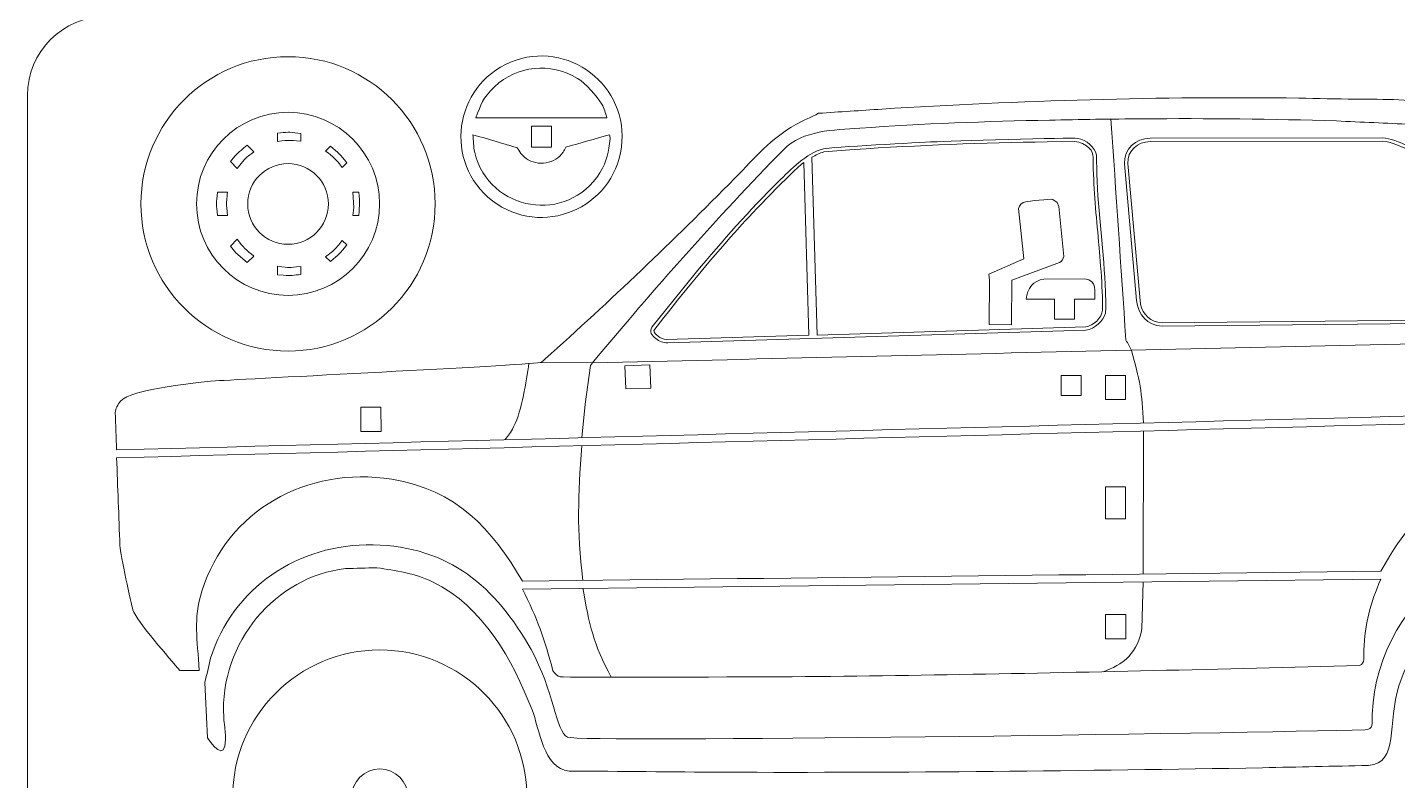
# Model space of a CAD drawing. Header units: centimetres. Extents: x -13.7 to 44.3, y -7.5 to 30.5.
# Drawn here: x -13.72 to 3.6, y 1.88 to 11.4 of the extents above; entities that cross this region are included whole.
import ezdxf

# ---------------------------------------------------------------- set-up
doc = ezdxf.new("R2010")
doc.units = ezdxf.units.CM
doc.header["$MEASUREMENT"] = 0
doc.layers.add('Camada 1', color=7, linetype='Continuous')

msp = doc.modelspace()

# ---------------------------------------------------------------- linework, layer by layer
at = {"layer": 'Camada 1', "color": 240, "lineweight": 20}
msp.add_open_spline([(15.27591, 10.54315), (15.27591, 10.54315), (15.27591, -6.45685), (15.27591, -6.45685), (15.27591, -6.45685), (15.27591, -7.00685), (14.82591, -7.45685), (14.2759, -7.45685), (14.2759, -7.45685), (14.2759, -7.45685), (-12.72409, -7.45685), (-12.72409, -7.45685), (-12.72409, -7.45685), (-13.27409, -7.45685), (-13.7241, -7.00685), (-13.7241, -6.45685), (-13.7241, -6.45685), (-13.7241, -6.45685), (-13.7241, 10.54315), (-13.7241, 10.54315), (-13.7241, 10.54315), (-13.7241, 11.09315), (-13.27409, 11.54315), (-12.72409, 11.54315), (-12.72409, 11.54315), (-12.72409, 11.54315), (14.2759, 11.54315), (14.2759, 11.54315), (14.2759, 11.54315), (14.82591, 11.54315), (15.27591, 11.09315), (15.27591, 10.54315)], degree=3, knots=[0, 0, 0, 0, 0.11111111, 0.11111111, 0.11111111, 0.11111111, 0.22222222, 0.22222222, 0.22222222, 0.22222222, 0.33333333, 0.33333333, 0.33333333, 0.33333333, 0.44444444, 0.44444444, 0.44444444, 0.44444444, 0.55555556, 0.55555556, 0.55555556, 0.55555556, 0.66666667, 0.66666667, 0.66666667, 0.66666667, 0.77777778, 0.77777778, 0.77777778, 0.77777778, 1, 1, 1, 1], dxfattribs=at)
at = {"layer": 'Camada 1', "lineweight": 9}
for points, knots in [([(-7.84393, 9.21314), (-8.46519, 9.69027), (-8.33653, 10.66514), (-7.61266, 10.96463), (-7.61266, 10.96463), (-6.88877, 11.26413), (-6.10899, 10.66524), (-6.21147, 9.8886), (-6.21147, 9.8886), (-6.31394, 9.11201), (-7.2227, 8.73602), (-7.84393, 9.21314)], [0, 0, 0, 0, 0.25, 0.25, 0.25, 0.25, 0.5, 0.5, 0.5, 0.5, 1, 1, 1, 1]), ([(-10.42783, 11.03358), (-9.40028, 11.03358), (-8.56728, 10.20058), (-8.56728, 9.17303), (-8.56728, 9.17303), (-8.56728, 8.14548), (-9.40028, 7.31248), (-10.42783, 7.31248), (-10.42783, 7.31248), (-11.45538, 7.31248), (-12.28838, 8.14548), (-12.28838, 9.17303), (-12.28838, 9.17303), (-12.28838, 10.20058), (-11.45538, 11.03358), (-10.42783, 11.03358)], [0, 0, 0, 0, 0.2, 0.2, 0.2, 0.2, 0.4, 0.4, 0.4, 0.4, 0.6, 0.6, 0.6, 0.6, 1, 1, 1, 1]), ([(-6.39438, 10.26227), (-6.94779, 10.26227), (-7.50119, 10.26227), (-8.0546, 10.26227), (-8.0546, 10.26227), (-7.98138, 10.4297), (-7.97295, 10.50631), (-7.81749, 10.6529), (-7.81749, 10.6529), (-7.52962, 10.92435), (-7.11201, 10.96367), (-6.76734, 10.75992), (-6.76734, 10.75992), (-6.65784, 10.69519), (-6.52448, 10.53852), (-6.45945, 10.4334), (-6.45945, 10.4334), (-6.42735, 10.38151), (-6.41607, 10.31931), (-6.39438, 10.26227)], [0, 0, 0, 0, 0.16666667, 0.16666667, 0.16666667, 0.16666667, 0.33333333, 0.33333333, 0.33333333, 0.33333333, 0.5, 0.5, 0.5, 0.5, 0.66666667, 0.66666667, 0.66666667, 0.66666667, 1, 1, 1, 1]), ([(9.26857, 7.05998), (7.91846, 8.07802), (6.63038, 8.98897), (5.19828, 9.90375), (5.19828, 9.90375), (4.98786, 10.03738), (4.77743, 10.17101), (4.56701, 10.30464), (4.56701, 10.30464), (4.48735, 10.34475), (4.27418, 10.40168), (4.18242, 10.4204), (4.18242, 10.4204), (3.78611, 10.50126), (3.45136, 10.49386), (3.06668, 10.49599), (3.06668, 10.49599), (2.8302, 10.5006), (2.59371, 10.5052), (2.35723, 10.50981), (2.35723, 10.50981), (0.61631, 10.53331), (-1.18232, 10.47908), (-2.92003, 10.3713), (-2.92003, 10.3713), (-3.18614, 10.3535), (-3.45225, 10.33569), (-3.71836, 10.31789), (-3.71836, 10.31789), (-3.81439, 10.27111), (-3.91043, 10.22433), (-4.00646, 10.17755), (-4.00646, 10.17755), (-4.33109, 9.9899), (-4.5109, 9.76896), (-4.77744, 9.49757), (-4.77744, 9.49757), (-5.55905, 8.70174), (-6.34702, 7.95424), (-7.17871, 7.21116), (-7.17871, 7.21116), (-7.19418, 7.1974), (-7.20965, 7.18365), (-7.22512, 7.16989), (-7.22512, 7.16989), (-7.26703, 7.14344), (-10.73083, 6.97131), (-11.29589, 6.93914), (-11.29589, 6.93914), (-11.51802, 6.92495), (-12.41309, 6.83656), (-12.5498, 6.67589), (-12.5498, 6.67589), (-12.57906, 6.6415), (-12.61021, 6.58009), (-12.61363, 6.537), (-12.61363, 6.537), (-12.60772, 6.37904), (-12.6018, 6.22108), (-12.59589, 6.06312), (-12.59589, 6.06312), (-5.13052, 6.2582), (2.33486, 6.45328), (9.80023, 6.64836), (9.80023, 6.64836), (9.62301, 6.78557), (9.44579, 6.92277), (9.26857, 7.05998)], [0, 0, 0, 0, 0.05555556, 0.05555556, 0.05555556, 0.05555556, 0.11111111, 0.11111111, 0.11111111, 0.11111111, 0.16666667, 0.16666667, 0.16666667, 0.16666667, 0.22222222, 0.22222222, 0.22222222, 0.22222222, 0.27777778, 0.27777778, 0.27777778, 0.27777778, 0.33333333, 0.33333333, 0.33333333, 0.33333333, 0.38888889, 0.38888889, 0.38888889, 0.38888889, 0.44444444, 0.44444444, 0.44444444, 0.44444444, 0.5, 0.5, 0.5, 0.5, 0.55555556, 0.55555556, 0.55555556, 0.55555556, 0.61111111, 0.61111111, 0.61111111, 0.61111111, 0.66666667, 0.66666667, 0.66666667, 0.66666667, 0.72222222, 0.72222222, 0.72222222, 0.72222222, 0.77777778, 0.77777778, 0.77777778, 0.77777778, 0.83333333, 0.83333333, 0.83333333, 0.83333333, 0.88888889, 0.88888889, 0.88888889, 0.88888889, 1, 1, 1, 1]), ([(-0.79852, 10.23178), (-1.5816, 10.21582), (-2.41573, 10.18746), (-3.19715, 10.13024), (-3.19715, 10.13024), (-3.52597, 10.10616), (-3.91313, 10.10833), (-4.16294, 9.85714), (-4.16294, 9.85714), (-5.00458, 8.99788), (-5.80807, 8.08732), (-6.57742, 7.16401), (-6.57742, 7.16401), (-2.54549, 7.25697), (1.49473, 7.35763), (5.52616, 7.44093), (5.52616, 7.44093), (5.75209, 7.44515), (5.95638, 7.46588), (6.10789, 7.65386), (6.10789, 7.65386), (6.41416, 8.03386), (6.22789, 8.1992), (5.97323, 8.40761), (5.97323, 8.40761), (5.75564, 8.58568), (3.86887, 10.14743), (3.77711, 10.17905), (3.77711, 10.17905), (3.46148, 10.19305), (3.14584, 10.20705), (2.83021, 10.22105), (2.83021, 10.22105), (2.02787, 10.24803), (1.19661, 10.2545), (0.37659, 10.24843)], [0, 0, 0, 0, 0.1, 0.1, 0.1, 0.1, 0.2, 0.2, 0.2, 0.2, 0.3, 0.3, 0.3, 0.3, 0.4, 0.4, 0.4, 0.4, 0.5, 0.5, 0.5, 0.5, 0.6, 0.6, 0.6, 0.6, 0.7, 0.7, 0.7, 0.7, 0.8, 0.8, 0.8, 0.8, 1, 1, 1, 1]), ([(-10.30469, 10.06881), (-10.41779, 10.08213), (-10.44668, 10.07959), (-10.56011, 10.06826), (-10.56011, 10.06826), (-10.56011, 10.06826), (-10.56011, 9.96166), (-10.56011, 9.96166), (-10.56011, 9.96166), (-10.39396, 9.98192), (-10.43806, 9.97675), (-10.26421, 9.96588), (-10.26421, 9.96588), (-10.26421, 9.96588), (-10.26421, 10.06345), (-10.26421, 10.06345), (-10.26421, 10.06345), (-10.26421, 10.06345), (-10.30469, 10.06881), (-10.30469, 10.06881)], [0, 0, 0, 0, 0.16666667, 0.16666667, 0.16666667, 0.16666667, 0.33333333, 0.33333333, 0.33333333, 0.33333333, 0.5, 0.5, 0.5, 0.5, 0.66666667, 0.66666667, 0.66666667, 0.66666667, 1, 1, 1, 1]), ([(-7.09518, 10.15472), (-7.18018, 10.15472), (-7.26518, 10.15472), (-7.35018, 10.15472), (-7.35018, 10.15472), (-7.35018, 10.06632), (-7.35018, 9.97792), (-7.35018, 9.88952), (-7.35018, 9.88952), (-7.26518, 9.88952), (-7.18018, 9.88952), (-7.09518, 9.88952), (-7.09518, 9.88952), (-7.09518, 9.97792), (-7.09518, 10.06632), (-7.09518, 10.15472)], [0, 0, 0, 0, 0.2, 0.2, 0.2, 0.2, 0.4, 0.4, 0.4, 0.4, 0.6, 0.6, 0.6, 0.6, 1, 1, 1, 1]), ([(-11.02184, 9.68282), (-10.96287, 9.75509), (-10.93567, 9.77425), (-10.86211, 9.83207), (-10.86211, 9.83207), (-10.86211, 9.83207), (-10.94508, 9.91504), (-10.94508, 9.91504), (-10.94508, 9.91504), (-11.07661, 9.80397), (-11.04751, 9.83627), (-11.15673, 9.70823), (-11.15673, 9.70823), (-11.15673, 9.70823), (-11.06925, 9.62076), (-11.06925, 9.62076), (-11.06925, 9.62076), (-11.06925, 9.62076), (-11.02184, 9.68282), (-11.02184, 9.68282)], [0, 0, 0, 0, 0.16666667, 0.16666667, 0.16666667, 0.16666667, 0.33333333, 0.33333333, 0.33333333, 0.33333333, 0.5, 0.5, 0.5, 0.5, 0.66666667, 0.66666667, 0.66666667, 0.66666667, 1, 1, 1, 1]), ([(-9.68468, 9.69112), (-9.77027, 9.80134), (-9.78331, 9.81467), (-9.89152, 9.90276), (-9.89152, 9.90276), (-9.89152, 9.90276), (-9.95289, 9.84139), (-9.95289, 9.84139), (-9.95289, 9.84139), (-9.85971, 9.77177), (-9.81155, 9.72982), (-9.74157, 9.63426), (-9.74157, 9.63426), (-9.74157, 9.63426), (-9.68468, 9.69112), (-9.68468, 9.69112)], [0, 0, 0, 0, 0.2, 0.2, 0.2, 0.2, 0.4, 0.4, 0.4, 0.4, 0.6, 0.6, 0.6, 0.6, 1, 1, 1, 1]), ([(-6.91525, 9.88952), (-6.73058, 9.9422), (-6.54592, 9.99488), (-6.36125, 10.04756), (-6.36125, 10.04756), (-6.35952, 10.0306), (-6.35415, 10.01362), (-6.35606, 9.99668), (-6.35606, 9.99668), (-6.37543, 9.82483), (-6.38878, 9.72249), (-6.48488, 9.56678), (-6.48488, 9.56678), (-6.88909, 8.91184), (-7.88914, 9.07339), (-8.06636, 9.82239), (-8.06636, 9.82239), (-8.08373, 9.8958), (-8.08166, 9.9725), (-8.08931, 10.04756), (-8.08931, 10.04756), (-7.9025, 9.99249), (-7.7157, 9.93743), (-7.52889, 9.88236), (-7.52889, 9.88236), (-7.52525, 9.8796), (-7.48596, 9.7964), (-7.41799, 9.74798), (-7.41799, 9.74798), (-7.26828, 9.64132), (-7.04637, 9.68049), (-6.94854, 9.82682), (-6.94854, 9.82682), (-6.93539, 9.84649), (-6.92635, 9.86862), (-6.91525, 9.88952)], [0, 0, 0, 0, 0.1, 0.1, 0.1, 0.1, 0.2, 0.2, 0.2, 0.2, 0.3, 0.3, 0.3, 0.3, 0.4, 0.4, 0.4, 0.4, 0.5, 0.5, 0.5, 0.5, 0.6, 0.6, 0.6, 0.6, 0.7, 0.7, 0.7, 0.7, 0.8, 0.8, 0.8, 0.8, 1, 1, 1, 1]), ([(-0.38076, 9.93567), (-0.41493, 9.94997), (-0.43805, 9.96014), (-0.47652, 9.96182), (-0.47652, 9.96182), (-0.47652, 9.96182), (-0.82533, 9.95708), (-0.82533, 9.95708), (-0.82533, 9.95708), (-1.63549, 9.94392), (-2.45827, 9.91541), (-3.26658, 9.86073), (-3.26658, 9.86073), (-3.26658, 9.86073), (-3.65091, 9.82913), (-3.65091, 9.82913), (-3.65091, 9.82913), (-3.7023, 9.81597), (-3.75701, 9.7876), (-3.80319, 9.7618), (-3.80319, 9.7618), (-3.80319, 9.7618), (-3.73751, 7.51539), (-3.73751, 7.51539), (-3.73751, 7.51539), (-3.73751, 7.51539), (-0.33833, 7.61964), (-0.33833, 7.61964), (-0.33833, 7.61964), (-0.24518, 7.62883), (-0.13361, 7.73505), (-0.12726, 7.8298), (-0.12726, 7.8298), (-0.11724, 7.97926), (-0.16013, 8.52075), (-0.17621, 8.69428), (-0.17621, 8.69428), (-0.20695, 9.02596), (-0.23886, 9.33934), (-0.24495, 9.67344), (-0.24495, 9.67344), (-0.24738, 9.80677), (-0.22831, 9.85114), (-0.38076, 9.93567)], [0, 0, 0, 0, 0.08333333, 0.08333333, 0.08333333, 0.08333333, 0.16666667, 0.16666667, 0.16666667, 0.16666667, 0.25, 0.25, 0.25, 0.25, 0.33333333, 0.33333333, 0.33333333, 0.33333333, 0.41666667, 0.41666667, 0.41666667, 0.41666667, 0.5, 0.5, 0.5, 0.5, 0.58333333, 0.58333333, 0.58333333, 0.58333333, 0.66666667, 0.66666667, 0.66666667, 0.66666667, 0.75, 0.75, 0.75, 0.75, 0.83333333, 0.83333333, 0.83333333, 0.83333333, 1, 1, 1, 1]), ([(3.47669, 9.95756), (3.47669, 9.95756), (3.41493, 9.96474), (3.41493, 9.96474), (3.41493, 9.96474), (3.41493, 9.96474), (0.47329, 9.96254), (0.47329, 9.96254), (0.47329, 9.96254), (0.31897, 9.95549), (0.18622, 9.84802), (0.19153, 9.68414), (0.19153, 9.68414), (0.19153, 9.68414), (0.35213, 7.90635), (0.35213, 7.90635), (0.35213, 7.90635), (0.38319, 7.77293), (0.48178, 7.67612), (0.62601, 7.67066), (0.62601, 7.67066), (0.62601, 7.67066), (5.15873, 7.71566), (5.15873, 7.71566), (5.15873, 7.71566), (5.31549, 7.72757), (5.66871, 8.27992), (5.58135, 8.3723), (5.58135, 8.3723), (5.58135, 8.3723), (4.00931, 9.69058), (4.00931, 9.69058), (4.00931, 9.69058), (3.84949, 9.80769), (3.66781, 9.90469), (3.47669, 9.95756)], [0, 0, 0, 0, 0.1, 0.1, 0.1, 0.1, 0.2, 0.2, 0.2, 0.2, 0.3, 0.3, 0.3, 0.3, 0.4, 0.4, 0.4, 0.4, 0.5, 0.5, 0.5, 0.5, 0.6, 0.6, 0.6, 0.6, 0.7, 0.7, 0.7, 0.7, 0.8, 0.8, 0.8, 0.8, 1, 1, 1, 1]), ([(-10.42783, 9.68303), (-10.14617, 9.68303), (-9.91783, 9.45469), (-9.91783, 9.17303), (-9.91783, 9.17303), (-9.91783, 8.89137), (-10.14617, 8.66303), (-10.42783, 8.66303), (-10.42783, 8.66303), (-10.70949, 8.66303), (-10.93783, 8.89137), (-10.93783, 9.17303), (-10.93783, 9.17303), (-10.93783, 9.45469), (-10.70949, 9.68303), (-10.42783, 9.68303)], [0, 0, 0, 0, 0.2, 0.2, 0.2, 0.2, 0.4, 0.4, 0.4, 0.4, 0.6, 0.6, 0.6, 0.6, 1, 1, 1, 1]), ([(-5.6475, 7.45841), (-5.6475, 7.45841), (-3.84151, 7.51218), (-3.84151, 7.51218), (-3.84151, 7.51218), (-3.84151, 7.51218), (-3.90534, 9.6956), (-3.90534, 9.6956), (-3.90534, 9.6956), (-4.06534, 9.57744), (-4.5674, 9.04547), (-4.71648, 8.88063), (-4.71648, 8.88063), (-5.04726, 8.51489), (-5.36729, 8.12346), (-5.67511, 7.73787), (-5.67511, 7.73787), (-5.67511, 7.73787), (-5.80072, 7.57355), (-5.80072, 7.57355), (-5.80072, 7.57355), (-5.80372, 7.52174), (-5.70933, 7.46811), (-5.6475, 7.45841)], [0, 0, 0, 0, 0.14285714, 0.14285714, 0.14285714, 0.14285714, 0.28571429, 0.28571429, 0.28571429, 0.28571429, 0.42857143, 0.42857143, 0.42857143, 0.42857143, 0.57142857, 0.57142857, 0.57142857, 0.57142857, 0.71428571, 0.71428571, 0.71428571, 0.71428571, 1, 1, 1, 1]), ([(-11.20301, 9.12174), (-11.20727, 9.21052), (-11.20422, 9.23285), (-11.19171, 9.32086), (-11.19171, 9.32086), (-11.19171, 9.32086), (-11.31988, 9.32086), (-11.31988, 9.32086), (-11.31988, 9.32086), (-11.33578, 9.18448), (-11.33576, 9.16134), (-11.31988, 9.02495), (-11.31988, 9.02495), (-11.31988, 9.02495), (-11.19171, 9.02495), (-11.19171, 9.02495), (-11.19171, 9.02495), (-11.19171, 9.02495), (-11.20301, 9.12174), (-11.20301, 9.12174)], [0, 0, 0, 0, 0.16666667, 0.16666667, 0.16666667, 0.16666667, 0.33333333, 0.33333333, 0.33333333, 0.33333333, 0.5, 0.5, 0.5, 0.5, 0.66666667, 0.66666667, 0.66666667, 0.66666667, 1, 1, 1, 1]), ([(-9.5976, 9.12771), (-9.5976, 9.12771), (-9.60982, 9.02495), (-9.60982, 9.02495), (-9.60982, 9.02495), (-9.60982, 9.02495), (-9.53382, 9.02495), (-9.53382, 9.02495), (-9.53382, 9.02495), (-9.5234, 9.18942), (-9.51798, 9.16291), (-9.53379, 9.32086), (-9.53379, 9.32086), (-9.53379, 9.32086), (-9.60982, 9.32086), (-9.60982, 9.32086), (-9.60982, 9.32086), (-9.60982, 9.32086), (-9.5976, 9.12771), (-9.5976, 9.12771)], [0, 0, 0, 0, 0.16666667, 0.16666667, 0.16666667, 0.16666667, 0.33333333, 0.33333333, 0.33333333, 0.33333333, 0.5, 0.5, 0.5, 0.5, 0.66666667, 0.66666667, 0.66666667, 0.66666667, 1, 1, 1, 1]), ([(-0.70073, 9.19115), (-0.70073, 9.19115), (-0.68172, 9.14189), (-0.68172, 9.14189), (-0.68172, 9.14189), (-0.68172, 9.14189), (-0.61736, 8.50674), (-0.61736, 8.50674), (-0.61736, 8.50674), (-0.62088, 8.47809), (-0.64358, 8.44573), (-0.66931, 8.43297), (-0.66931, 8.43297), (-0.66931, 8.43297), (-1.27592, 8.20718), (-1.27592, 8.20718), (-1.27592, 8.20718), (-1.27592, 8.20718), (-1.27788, 7.64619), (-1.27788, 7.64619), (-1.27788, 7.64619), (-1.27788, 7.64619), (-1.56011, 7.64718), (-1.56011, 7.64718), (-1.56011, 7.64718), (-1.56011, 7.64718), (-1.55813, 8.20817), (-1.55813, 8.20817), (-1.55813, 8.20817), (-1.55813, 8.20817), (-1.56608, 8.28255), (-1.56608, 8.28255), (-1.56608, 8.28255), (-1.56608, 8.28255), (-1.12382, 8.47917), (-1.12382, 8.47917), (-1.12382, 8.47917), (-1.12382, 8.47917), (-1.18818, 9.11433), (-1.18818, 9.11433), (-1.18818, 9.11433), (-1.18256, 9.15995), (-1.14542, 9.19177), (-1.09825, 9.19996), (-1.09825, 9.19996), (-1.07125, 9.20464), (-0.78904, 9.23911), (-0.75435, 9.2289), (-0.75435, 9.2289), (-0.75435, 9.2289), (-0.70073, 9.19115), (-0.70073, 9.19115)], [0, 0, 0, 0, 0.07142857, 0.07142857, 0.07142857, 0.07142857, 0.14285714, 0.14285714, 0.14285714, 0.14285714, 0.21428571, 0.21428571, 0.21428571, 0.21428571, 0.28571429, 0.28571429, 0.28571429, 0.28571429, 0.35714286, 0.35714286, 0.35714286, 0.35714286, 0.42857143, 0.42857143, 0.42857143, 0.42857143, 0.5, 0.5, 0.5, 0.5, 0.57142857, 0.57142857, 0.57142857, 0.57142857, 0.64285714, 0.64285714, 0.64285714, 0.64285714, 0.71428571, 0.71428571, 0.71428571, 0.71428571, 0.78571429, 0.78571429, 0.78571429, 0.78571429, 0.85714286, 0.85714286, 0.85714286, 0.85714286, 1, 1, 1, 1]), ([(-11.08781, 8.55541), (-11.08781, 8.55541), (-10.94505, 8.43075), (-10.94505, 8.43075), (-10.94505, 8.43075), (-10.94505, 8.43075), (-10.86211, 8.51373), (-10.86211, 8.51373), (-10.86211, 8.51373), (-10.96101, 8.58986), (-10.99308, 8.62112), (-11.06925, 8.72506), (-11.06925, 8.72506), (-11.06925, 8.72506), (-11.15673, 8.63756), (-11.15673, 8.63756), (-11.15673, 8.63756), (-11.15673, 8.63756), (-11.08781, 8.55541), (-11.08781, 8.55541)], [0, 0, 0, 0, 0.16666667, 0.16666667, 0.16666667, 0.16666667, 0.33333333, 0.33333333, 0.33333333, 0.33333333, 0.5, 0.5, 0.5, 0.5, 0.66666667, 0.66666667, 0.66666667, 0.66666667, 1, 1, 1, 1]), ([(-9.86732, 8.57102), (-9.86732, 8.57102), (-9.95289, 8.50442), (-9.95289, 8.50442), (-9.95289, 8.50442), (-9.95289, 8.50442), (-9.89149, 8.44305), (-9.89149, 8.44305), (-9.89149, 8.44305), (-9.78342, 8.53101), (-9.77013, 8.54464), (-9.68468, 8.65469), (-9.68468, 8.65469), (-9.68468, 8.65469), (-9.74157, 8.71155), (-9.74157, 8.71155), (-9.74157, 8.71155), (-9.78842, 8.65197), (-9.81058, 8.62123), (-9.86732, 8.57102)], [0, 0, 0, 0, 0.16666667, 0.16666667, 0.16666667, 0.16666667, 0.33333333, 0.33333333, 0.33333333, 0.33333333, 0.5, 0.5, 0.5, 0.5, 0.66666667, 0.66666667, 0.66666667, 0.66666667, 1, 1, 1, 1]), ([(-10.4846, 8.27051), (-10.39131, 8.26489), (-10.35679, 8.2701), (-10.26421, 8.28236), (-10.26421, 8.28236), (-10.26421, 8.28236), (-10.26421, 8.37993), (-10.26421, 8.37993), (-10.26421, 8.37993), (-10.44137, 8.36687), (-10.38565, 8.36486), (-10.56011, 8.38414), (-10.56011, 8.38414), (-10.56011, 8.38414), (-10.56011, 8.27755), (-10.56011, 8.27755), (-10.56011, 8.27755), (-10.56011, 8.27755), (-10.4846, 8.27051), (-10.4846, 8.27051)], [0, 0, 0, 0, 0.16666667, 0.16666667, 0.16666667, 0.16666667, 0.33333333, 0.33333333, 0.33333333, 0.33333333, 0.5, 0.5, 0.5, 0.5, 0.66666667, 0.66666667, 0.66666667, 0.66666667, 1, 1, 1, 1]), ([(-0.73473, 7.96872), (-0.73473, 7.96872), (-0.73468, 7.71386), (-0.73468, 7.71386), (-0.73468, 7.71386), (-0.73468, 7.71386), (-0.47968, 7.71387), (-0.47968, 7.71387), (-0.47968, 7.71387), (-0.47968, 7.71387), (-0.47968, 7.96886), (-0.47968, 7.96886), (-0.47968, 7.96886), (-0.47968, 7.96886), (-0.22469, 7.96886), (-0.22469, 7.96886), (-0.22469, 7.96886), (-0.22469, 8.04862), (-0.19614, 8.21876), (-0.35219, 8.22386), (-0.35219, 8.22386), (-0.35219, 8.22386), (-0.87002, 8.22168), (-0.87002, 8.22168), (-0.87002, 8.22168), (-0.99916, 8.20469), (-1.08353, 8.10372), (-1.09172, 7.96871), (-1.09172, 7.96871), (-1.09172, 7.96871), (-0.73473, 7.96872), (-0.73473, 7.96872)], [0, 0, 0, 0, 0.11111111, 0.11111111, 0.11111111, 0.11111111, 0.22222222, 0.22222222, 0.22222222, 0.22222222, 0.33333333, 0.33333333, 0.33333333, 0.33333333, 0.44444444, 0.44444444, 0.44444444, 0.44444444, 0.55555556, 0.55555556, 0.55555556, 0.55555556, 0.66666667, 0.66666667, 0.66666667, 0.66666667, 0.77777778, 0.77777778, 0.77777778, 0.77777778, 1, 1, 1, 1]), ([(-6.15569, 6.83663), (-6.15569, 6.83663), (-5.84112, 6.84507), (-5.84112, 6.84507), (-5.84112, 6.84507), (-5.84112, 6.84507), (-5.85259, 7.13837), (-5.85259, 7.13837), (-5.85259, 7.13837), (-5.85259, 7.13837), (-6.16737, 7.12755), (-6.16737, 7.12755), (-6.16737, 7.12755), (-6.16737, 7.12755), (-6.15569, 6.83663), (-6.15569, 6.83663)], [0, 0, 0, 0, 0.2, 0.2, 0.2, 0.2, 0.4, 0.4, 0.4, 0.4, 0.6, 0.6, 0.6, 0.6, 1, 1, 1, 1]), ([(-0.39699, 6.74921), (-0.39699, 6.74921), (-0.65198, 6.74899), (-0.65198, 6.74899), (-0.65198, 6.74899), (-0.65198, 6.74899), (-0.6522, 7.00398), (-0.6522, 7.00398), (-0.6522, 7.00398), (-0.6522, 7.00398), (-0.39721, 7.0042), (-0.39721, 7.0042), (-0.39721, 7.0042), (-0.39721, 7.0042), (-0.39699, 6.74921), (-0.39699, 6.74921)], [0, 0, 0, 0, 0.2, 0.2, 0.2, 0.2, 0.4, 0.4, 0.4, 0.4, 0.6, 0.6, 0.6, 0.6, 1, 1, 1, 1]), ([(-0.09095, 6.69856), (-0.09095, 6.69856), (0.164, 6.69878), (0.164, 6.69878), (0.164, 6.69878), (0.164, 6.69878), (0.16374, 7.0047), (0.16374, 7.0047), (0.16374, 7.0047), (0.16374, 7.0047), (-0.09123, 7.00447), (-0.09123, 7.00447), (-0.09123, 7.00447), (-0.09123, 7.00447), (-0.09095, 6.69856), (-0.09095, 6.69856)], [0, 0, 0, 0, 0.2, 0.2, 0.2, 0.2, 0.4, 0.4, 0.4, 0.4, 0.6, 0.6, 0.6, 0.6, 1, 1, 1, 1]), ([(-9.50714, 6.60366), (-9.50714, 6.60366), (-9.25223, 6.60392), (-9.25223, 6.60392), (-9.25223, 6.60392), (-9.25223, 6.60392), (-9.25191, 6.29796), (-9.25191, 6.29796), (-9.25191, 6.29796), (-9.25191, 6.29796), (-9.50686, 6.29768), (-9.50686, 6.29768), (-9.50686, 6.29768), (-9.50686, 6.29768), (-9.50714, 6.60366), (-9.50714, 6.60366)], [0, 0, 0, 0, 0.2, 0.2, 0.2, 0.2, 0.4, 0.4, 0.4, 0.4, 0.6, 0.6, 0.6, 0.6, 1, 1, 1, 1]), ([(-12.55412, 4.85134), (-12.56804, 5.22193), (-12.58197, 5.59252), (-12.59589, 5.96312), (-12.59589, 5.96312), (-5.1303, 6.1582), (2.33529, 6.35329), (9.80087, 6.54837), (9.80087, 6.54837), (9.79358, 6.40908), (9.7863, 6.26978), (9.77901, 6.13049), (9.77901, 6.13049), (9.73701, 6.13349), (9.695, 6.13648), (9.653, 6.13948), (9.653, 6.13948), (9.63063, 5.83497), (9.60825, 5.53045), (9.58588, 5.22594), (9.58588, 5.22594), (9.6343, 5.2223), (9.68271, 5.21865), (9.73113, 5.21501), (9.73113, 5.21501), (9.70542, 4.72345), (9.57648, 4.4779), (9.32826, 4.04302), (9.32826, 4.04302), (9.28669, 3.97018), (9.1469, 3.66685), (9.00519, 3.64358), (9.00519, 3.64358), (8.83899, 3.61629), (8.06312, 3.57325), (7.94315, 3.5482), (7.94315, 3.5482), (7.91619, 3.82947), (7.90377, 3.99288), (7.78674, 4.27984), (7.78674, 4.27984), (7.21815, 5.67401), (5.55968, 6.30057), (4.24085, 5.4778), (4.24085, 5.4778), (3.83341, 5.22361), (3.61315, 4.93503), (3.39197, 4.52847), (3.39197, 4.52847), (-0.22647, 4.48732), (-3.84489, 4.44617), (-7.46333, 4.40503), (-7.46333, 4.40503), (-7.85126, 5.0664), (-8.3004, 5.56068), (-9.11602, 5.69183), (-9.11602, 5.69183), (-10.19352, 5.86509), (-11.20233, 5.29102), (-11.51669, 4.27971), (-11.51669, 4.27971), (-11.62912, 3.91805), (-11.57542, 3.67881), (-11.55022, 3.27345), (-11.55022, 3.27345), (-11.63255, 3.27337), (-11.71488, 3.27331), (-11.79721, 3.27323), (-11.79721, 3.27323), (-11.91966, 3.42286), (-12.33868, 3.89226), (-12.39004, 4.04198), (-12.39004, 4.04198), (-12.41488, 4.11438), (-12.54486, 4.74439), (-12.55412, 4.85134)], [0, 0, 0, 0, 0.05, 0.05, 0.05, 0.05, 0.1, 0.1, 0.1, 0.1, 0.15, 0.15, 0.15, 0.15, 0.2, 0.2, 0.2, 0.2, 0.25, 0.25, 0.25, 0.25, 0.3, 0.3, 0.3, 0.3, 0.35, 0.35, 0.35, 0.35, 0.4, 0.4, 0.4, 0.4, 0.45, 0.45, 0.45, 0.45, 0.5, 0.5, 0.5, 0.5, 0.55, 0.55, 0.55, 0.55, 0.6, 0.6, 0.6, 0.6, 0.65, 0.65, 0.65, 0.65, 0.7, 0.7, 0.7, 0.7, 0.75, 0.75, 0.75, 0.75, 0.8, 0.8, 0.8, 0.8, 0.85, 0.85, 0.85, 0.85, 0.9, 0.9, 0.9, 0.9, 1, 1, 1, 1]), ([(0.16444, 5.59844), (0.16444, 5.59844), (-0.09074, 5.59821), (-0.09074, 5.59821), (-0.09074, 5.59821), (-0.09074, 5.59821), (-0.09037, 5.19022), (-0.09037, 5.19022), (-0.09037, 5.19022), (-0.09037, 5.19022), (0.1648, 5.19044), (0.1648, 5.19044), (0.1648, 5.19044), (0.1648, 5.19044), (0.16444, 5.59844), (0.16444, 5.59844)], [0, 0, 0, 0, 0.2, 0.2, 0.2, 0.2, 0.4, 0.4, 0.4, 0.4, 0.6, 0.6, 0.6, 0.6, 1, 1, 1, 1]), ([(-9.30548, 4.57355), (-9.0621, 4.53648), (-8.83737, 4.50911), (-8.60036, 4.39487), (-8.60036, 4.39487), (-7.95417, 4.0834), (-7.59202, 3.40958), (-7.34117, 2.77748), (-7.34117, 2.77748), (-7.25041, 2.54878), (-7.19845, 2.02828), (-6.87359, 2.00414), (-6.87359, 2.00414), (-6.22286, 1.99902), (-5.57213, 1.99391), (-4.9214, 1.98879), (-4.9214, 1.98879), (-2.65342, 1.9811), (-0.37014, 2.00526), (1.89755, 2.04539), (1.89755, 2.04539), (2.34406, 2.05515), (2.79056, 2.06492), (3.23707, 2.07468), (3.23707, 2.07468), (3.62665, 2.10776), (3.46861, 2.60356), (3.62583, 3.0916), (3.62583, 3.0916), (4.18169, 4.81705), (6.53694, 5.10455), (7.49146, 3.56321), (7.49146, 3.56321), (7.88967, 2.92018), (7.64534, 2.57408), (8.04961, 2.62115), (8.04961, 2.62115), (8.02376, 2.90257), (8.01199, 3.06598), (7.89608, 3.35344), (7.89608, 3.35344), (7.33301, 4.74987), (5.67689, 5.38305), (4.35479, 4.56543), (4.35479, 4.56543), (3.71473, 4.1696), (3.3149, 3.47963), (3.28481, 2.72485), (3.28481, 2.72485), (3.27974, 2.59773), (3.30296, 2.53083), (3.19371, 2.52663), (3.19371, 2.52663), (1.64598, 2.48138), (-6.73788, 2.3611), (-6.89485, 2.43209), (-6.89485, 2.43209), (-7.03599, 2.49592), (-7.06977, 3.03166), (-7.35401, 3.53884), (-7.35401, 3.53884), (-7.79937, 4.33351), (-8.39038, 4.84321), (-9.34961, 4.86353), (-9.34961, 4.86353), (-10.30273, 4.88372), (-11.13013, 4.31114), (-11.40801, 3.42953), (-11.40801, 3.42953), (-11.43187, 3.32682), (-11.45574, 3.2241), (-11.4796, 3.12139), (-11.4796, 3.12139), (-11.46824, 2.88872), (-11.45688, 2.65604), (-11.44552, 2.42337), (-11.44552, 2.42337), (-11.44531, 2.42285), (-11.26928, 2.1456), (-11.2289, 2.31674), (-11.2289, 2.31674), (-11.20449, 2.42019), (-11.23531, 2.58256), (-11.24147, 2.68435), (-11.24147, 2.68435), (-11.29857, 3.62818), (-10.57519, 4.4709), (-9.70121, 4.56255), (-9.70121, 4.56255), (-9.5693, 4.56622), (-9.43739, 4.56988), (-9.30548, 4.57355)], [0, 0, 0, 0, 0.04166667, 0.04166667, 0.04166667, 0.04166667, 0.08333333, 0.08333333, 0.08333333, 0.08333333, 0.125, 0.125, 0.125, 0.125, 0.16666667, 0.16666667, 0.16666667, 0.16666667, 0.20833333, 0.20833333, 0.20833333, 0.20833333, 0.25, 0.25, 0.25, 0.25, 0.29166667, 0.29166667, 0.29166667, 0.29166667, 0.33333333, 0.33333333, 0.33333333, 0.33333333, 0.375, 0.375, 0.375, 0.375, 0.41666667, 0.41666667, 0.41666667, 0.41666667, 0.45833333, 0.45833333, 0.45833333, 0.45833333, 0.5, 0.5, 0.5, 0.5, 0.54166667, 0.54166667, 0.54166667, 0.54166667, 0.58333333, 0.58333333, 0.58333333, 0.58333333, 0.625, 0.625, 0.625, 0.625, 0.66666667, 0.66666667, 0.66666667, 0.66666667, 0.70833333, 0.70833333, 0.70833333, 0.70833333, 0.75, 0.75, 0.75, 0.75, 0.79166667, 0.79166667, 0.79166667, 0.79166667, 0.83333333, 0.83333333, 0.83333333, 0.83333333, 0.875, 0.875, 0.875, 0.875, 0.91666667, 0.91666667, 0.91666667, 0.91666667, 1, 1, 1, 1]), ([(-7.07774, 3.27214), (-7.05847, 3.24003), (-7.0199, 3.20149), (-6.98719, 3.19509), (-6.98719, 3.19509), (-6.93688, 3.18524), (-4.28642, 3.19449), (-4.21367, 3.19504), (-4.21367, 3.19504), (-2.47541, 3.20819), (-0.73157, 3.24396), (1.00693, 3.28449), (1.00693, 3.28449), (1.00693, 3.28449), (3.12434, 3.33835), (3.12434, 3.33835), (3.12434, 3.33835), (3.19579, 3.35549), (3.17578, 3.4611), (3.17837, 3.53306), (3.17837, 3.53306), (3.19025, 3.8641), (3.26009, 4.12806), (3.39217, 4.42847), (3.39217, 4.42847), (3.39217, 4.42847), (-7.46333, 4.30503), (-7.46333, 4.30503), (-7.46333, 4.30503), (-7.27655, 3.93534), (-7.18491, 3.67091), (-7.07774, 3.27214)], [0, 0, 0, 0, 0.11111111, 0.11111111, 0.11111111, 0.11111111, 0.22222222, 0.22222222, 0.22222222, 0.22222222, 0.33333333, 0.33333333, 0.33333333, 0.33333333, 0.44444444, 0.44444444, 0.44444444, 0.44444444, 0.55555556, 0.55555556, 0.55555556, 0.55555556, 0.66666667, 0.66666667, 0.66666667, 0.66666667, 0.77777778, 0.77777778, 0.77777778, 0.77777778, 1, 1, 1, 1]), ([(0.16594, 3.98118), (0.16594, 3.98118), (-0.08924, 3.98097), (-0.08924, 3.98097), (-0.08924, 3.98097), (-0.08924, 3.98097), (-0.08898, 3.67495), (-0.08898, 3.67495), (-0.08898, 3.67495), (-0.08898, 3.67495), (0.1662, 3.67518), (0.1662, 3.67518), (0.1662, 3.67518), (0.1662, 3.67518), (0.16594, 3.98118), (0.16594, 3.98118)], [0, 0, 0, 0, 0.2, 0.2, 0.2, 0.2, 0.4, 0.4, 0.4, 0.4, 0.6, 0.6, 0.6, 0.6, 1, 1, 1, 1]), ([(-9.26762, 3.53474), (-8.24007, 3.53474), (-7.40707, 2.70175), (-7.40707, 1.67419), (-7.40707, 1.67419), (-7.40707, 0.64664), (-8.24007, -0.18636), (-9.26762, -0.18636), (-9.26762, -0.18636), (-10.29517, -0.18636), (-11.12817, 0.64664), (-11.12817, 1.67419), (-11.12817, 1.67419), (-11.12817, 2.70175), (-10.29517, 3.53474), (-9.26762, 3.53474)], [0, 0, 0, 0, 0.2, 0.2, 0.2, 0.2, 0.4, 0.4, 0.4, 0.4, 0.6, 0.6, 0.6, 0.6, 1, 1, 1, 1]), ([(-9.26762, 2.03025), (-9.07098, 2.03025), (-8.91157, 1.87083), (-8.91157, 1.67419), (-8.91157, 1.67419), (-8.91157, 1.47755), (-9.07098, 1.31814), (-9.26762, 1.31814), (-9.26762, 1.31814), (-9.46426, 1.31814), (-9.62367, 1.47755), (-9.62367, 1.67419), (-9.62367, 1.67419), (-9.62367, 1.87083), (-9.46426, 2.03025), (-9.26762, 2.03025)], [0, 0, 0, 0, 0.2, 0.2, 0.2, 0.2, 0.4, 0.4, 0.4, 0.4, 0.6, 0.6, 0.6, 0.6, 1, 1, 1, 1])]:
    msp.add_open_spline(points, degree=3, knots=knots, dxfattribs=at)
at = {"layer": 'Camada 1', "color": 140, "lineweight": 9}
for points, knots in [([(-10.42783, 10.33028), (-9.7887, 10.33028), (-9.27058, 9.81216), (-9.27058, 9.17303), (-9.27058, 9.17303), (-9.27058, 8.5339), (-9.7887, 8.01578), (-10.42783, 8.01578), (-10.42783, 8.01578), (-11.06696, 8.01578), (-11.58508, 8.5339), (-11.58508, 9.17303), (-11.58508, 9.17303), (-11.58508, 9.81216), (-11.06696, 10.33028), (-10.42783, 10.33028)], [0, 0, 0, 0, 0.2, 0.2, 0.2, 0.2, 0.4, 0.4, 0.4, 0.4, 0.6, 0.6, 0.6, 0.6, 1, 1, 1, 1]), ([(-0.01998, 10.24424), (0.04287, 9.31348), (0.10571, 8.38271), (0.16856, 7.45195), (0.16856, 7.45195), (0.19451, 7.40703), (0.21613, 7.36695), (0.23851, 7.32016), (0.23851, 7.32016), (0.23851, 7.32016), (0.23838, 7.32116), (0.23838, 7.32116), (0.23838, 7.32116), (0.34206, 6.96525), (0.3763, 6.77493), (0.3912, 6.40249)], [0, 0, 0, 0, 0.2, 0.2, 0.2, 0.2, 0.4, 0.4, 0.4, 0.4, 0.6, 0.6, 0.6, 0.6, 1, 1, 1, 1]), ([(-5.7772, 7.46935), (-5.82239, 7.50935), (-5.86546, 7.55384), (-5.82603, 7.61523), (-5.82603, 7.61523), (-5.82603, 7.61523), (-5.2614, 8.3143), (-5.2614, 8.3143), (-5.2614, 8.3143), (-4.94234, 8.69843), (-4.58409, 9.10262), (-4.22703, 9.45399), (-4.22703, 9.45399), (-4.07437, 9.60421), (-3.87647, 9.8125), (-3.65678, 9.87043), (-3.65678, 9.87043), (-3.58438, 9.88952), (-2.42378, 9.95048), (-2.26295, 9.95715), (-2.26295, 9.95715), (-2.09954, 9.96392), (-0.52219, 10.01505), (-0.43877, 9.99982), (-0.43877, 9.99982), (-0.33753, 9.98134), (-0.21394, 9.89225), (-0.20441, 9.78325), (-0.20441, 9.78325), (-0.20441, 9.78325), (-0.20022, 9.55005), (-0.20022, 9.55005), (-0.20022, 9.55005), (-0.1839, 9.06632), (-0.10617, 8.54681), (-0.08984, 8.06304), (-0.08984, 8.06304), (-0.08826, 8.01617), (-0.08131, 7.83008), (-0.09063, 7.7924), (-0.09063, 7.7924), (-0.11391, 7.6983), (-0.22747, 7.58832), (-0.33704, 7.57805), (-0.33704, 7.57805), (-0.33704, 7.57805), (-5.6263, 7.41581), (-5.6263, 7.41581), (-5.6263, 7.41581), (-5.68903, 7.41743), (-5.72685, 7.43731), (-5.7772, 7.46935)], [0, 0, 0, 0, 0.07142857, 0.07142857, 0.07142857, 0.07142857, 0.14285714, 0.14285714, 0.14285714, 0.14285714, 0.21428571, 0.21428571, 0.21428571, 0.21428571, 0.28571429, 0.28571429, 0.28571429, 0.28571429, 0.35714286, 0.35714286, 0.35714286, 0.35714286, 0.42857143, 0.42857143, 0.42857143, 0.42857143, 0.5, 0.5, 0.5, 0.5, 0.57142857, 0.57142857, 0.57142857, 0.57142857, 0.64285714, 0.64285714, 0.64285714, 0.64285714, 0.71428571, 0.71428571, 0.71428571, 0.71428571, 0.78571429, 0.78571429, 0.78571429, 0.78571429, 0.85714286, 0.85714286, 0.85714286, 0.85714286, 1, 1, 1, 1]), ([(5.53535, 8.0532), (5.45982, 7.93464), (5.3096, 7.69872), (5.15915, 7.67405), (5.15915, 7.67405), (5.15915, 7.67405), (0.62643, 7.62904), (0.62643, 7.62904), (0.62643, 7.62904), (0.43707, 7.63599), (0.32527, 7.77215), (0.30277, 7.95223), (0.30277, 7.95223), (0.30277, 7.95223), (0.15007, 9.68048), (0.15007, 9.68048), (0.15007, 9.68048), (0.14353, 9.87011), (0.2914, 9.99585), (0.47326, 10.00416), (0.47326, 10.00416), (0.47326, 10.00416), (3.4149, 10.00636), (3.4149, 10.00636), (3.4149, 10.00636), (3.59998, 9.99617), (3.89803, 9.82531), (4.03331, 9.72464), (4.03331, 9.72464), (4.03331, 9.72464), (5.60812, 8.40415), (5.60812, 8.40415), (5.60812, 8.40415), (5.68113, 8.3099), (5.57848, 8.13839), (5.53535, 8.0532)], [0, 0, 0, 0, 0.1, 0.1, 0.1, 0.1, 0.2, 0.2, 0.2, 0.2, 0.3, 0.3, 0.3, 0.3, 0.4, 0.4, 0.4, 0.4, 0.5, 0.5, 0.5, 0.5, 0.6, 0.6, 0.6, 0.6, 0.7, 0.7, 0.7, 0.7, 0.8, 0.8, 0.8, 0.8, 1, 1, 1, 1]), ([(-7.68766, 6.19138), (-7.6351, 6.25148), (-7.61285, 6.27479), (-7.57471, 6.35298), (-7.57471, 6.35298), (-7.46497, 6.57793), (-7.41866, 6.91921), (-7.38064, 7.15891)], [0, 0, 0, 0, 0.33333333, 0.33333333, 0.33333333, 0.33333333, 1, 1, 1, 1]), ([(-7.22512, 7.16989), (-7.22512, 7.16989), (-6.57742, 7.16401), (-6.57742, 7.16401), (-6.57742, 7.16401), (-6.57742, 7.16401), (-6.60224, 7.13222), (-6.60224, 7.13222), (-6.60224, 7.13222), (-6.60224, 7.13222), (-6.66894, 6.64244), (-6.66894, 6.64244), (-6.66894, 6.64244), (-6.66894, 6.64244), (-6.71358, 6.21683), (-6.71358, 6.21683)], [0, 0, 0, 0, 0.2, 0.2, 0.2, 0.2, 0.4, 0.4, 0.4, 0.4, 0.6, 0.6, 0.6, 0.6, 1, 1, 1, 1]), ([(-0.12091, 3.25914), (0.00208, 3.30555), (0.11115, 3.35309), (0.2061, 3.4525), (0.2061, 3.4525), (0.29163, 3.54202), (0.3542, 3.67825), (0.36987, 3.79972), (0.36987, 3.79972), (0.36987, 3.79972), (0.38558, 4.39429), (0.38558, 4.39429)], [0, 0, 0, 0, 0.25, 0.25, 0.25, 0.25, 0.5, 0.5, 0.5, 0.5, 1, 1, 1, 1])]:
    msp.add_open_spline(points, degree=3, knots=knots, dxfattribs=at)
for points in [[(0.37659, 10.24843), (-0.01923, 10.24551), (-0.41245, 10.23965), (-0.79852, 10.23178)], [(0.38544, 4.49428), (0.38544, 4.49428), (0.39157, 6.3025), (0.39157, 6.3025)], [(-6.71342, 6.11684), (-6.75956, 5.46896), (-6.77848, 5.07086), (-6.69812, 4.41374)], [(-6.69811, 4.31374), (-6.6198, 3.86213), (-6.56729, 3.60436), (-6.33988, 3.19093)]]:
    msp.add_open_spline(points, degree=3, dxfattribs=at)

doc.saveas('drawing.dxf')
